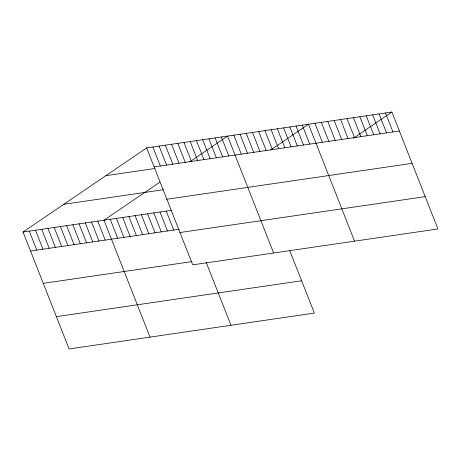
<?xml version="1.0" encoding="UTF-8"?>
<svg xmlns="http://www.w3.org/2000/svg" width="461" height="461" viewBox="0 0 461 461"><rect width="100%" height="100%" fill="white"/><g stroke="black" fill="none" stroke-linecap="round" stroke-linejoin="round"><path stroke-width="0.69" d="M289.819 250.79L314.356 313.077L69.104 348.96L23.05 232.039L146.644 147.923L391.896 112.04L437.95 228.961L192.698 264.845L146.644 147.923M159.944 182.112L103.984 220.197L150.038 337.118M189.621 161.915L227.573 136.081L273.632 253.003M270.555 150.073L308.507 124.24L354.567 241.161M353.374 138.254L391.896 112.04M154.118 166.905L399.37 131.022M105.857 175.681L154.971 168.495M63.837 204.281L163.448 189.707M166.853 199.227L412.105 163.344M23.05 232.039L171.774 210.279M30.53 251.026L179.248 229.261M179.969 232.528L425.221 196.64M43.259 283.342L191.983 261.583M56.375 316.644L301.627 280.755M385.477 112.98L392.956 131.961M379.063 113.919L386.543 132.901M372.649 114.852L380.129 133.84M366.236 115.792L373.715 134.779M359.822 116.731L367.302 135.718M353.408 117.67L360.888 136.652M346.995 118.61L354.474 137.591M340.581 119.549L348.055 138.531M334.167 120.488L341.641 139.47M327.754 121.427L335.228 140.409M321.334 122.361L328.814 141.348M314.921 123.3L322.4 142.288M302.283 125.15L309.763 144.137M296.06 126.06L303.534 145.048M289.831 126.971L297.31 145.958M283.607 127.881L291.081 146.869M277.378 128.798L284.858 147.779M271.154 129.708L278.634 148.69M264.931 130.619L272.405 149.6M258.702 131.529L266.181 150.511M252.478 132.44L259.958 151.421M246.255 133.35L253.729 152.332M240.025 134.26L247.505 153.242M233.802 135.171L241.282 154.153M221.349 136.992L228.829 155.979M215.126 137.902L222.6 156.89M208.896 138.813L216.376 157.8M202.673 139.723L210.153 158.711M196.449 140.64L203.923 159.621M190.22 141.55L197.7 160.532M183.997 142.461L191.476 161.442M177.773 143.371L185.247 162.353M171.544 144.281L179.024 163.263M165.32 145.192L172.8 164.174M206.176 262.321L230.973 325.276M159.091 146.102L166.571 165.084M152.868 147.013L160.347 165.995M166.237 211.086L173.716 230.074M160.013 211.997L167.493 230.984M153.79 212.913L161.264 231.895M147.56 213.823L155.04 232.805M141.337 214.734L148.817 233.715M135.113 215.644L142.587 234.626M128.884 216.555L136.364 235.536M122.661 217.465L130.14 236.447M116.431 218.376L123.911 237.357M110.208 219.286L117.688 238.268M97.755 221.107L105.235 240.095M91.532 222.018L99.011 241.005M85.308 222.928L92.782 241.916M79.079 223.839L86.559 242.826M72.855 224.755L80.335 243.736M66.632 225.665L74.106 244.647M60.403 226.576L67.882 245.557M54.179 227.486L61.659 246.468M47.95 228.397L55.429 247.378M41.726 229.307L49.206 248.289M35.503 230.218L42.977 249.199M29.274 231.128L36.753 250.11"/></g></svg>
